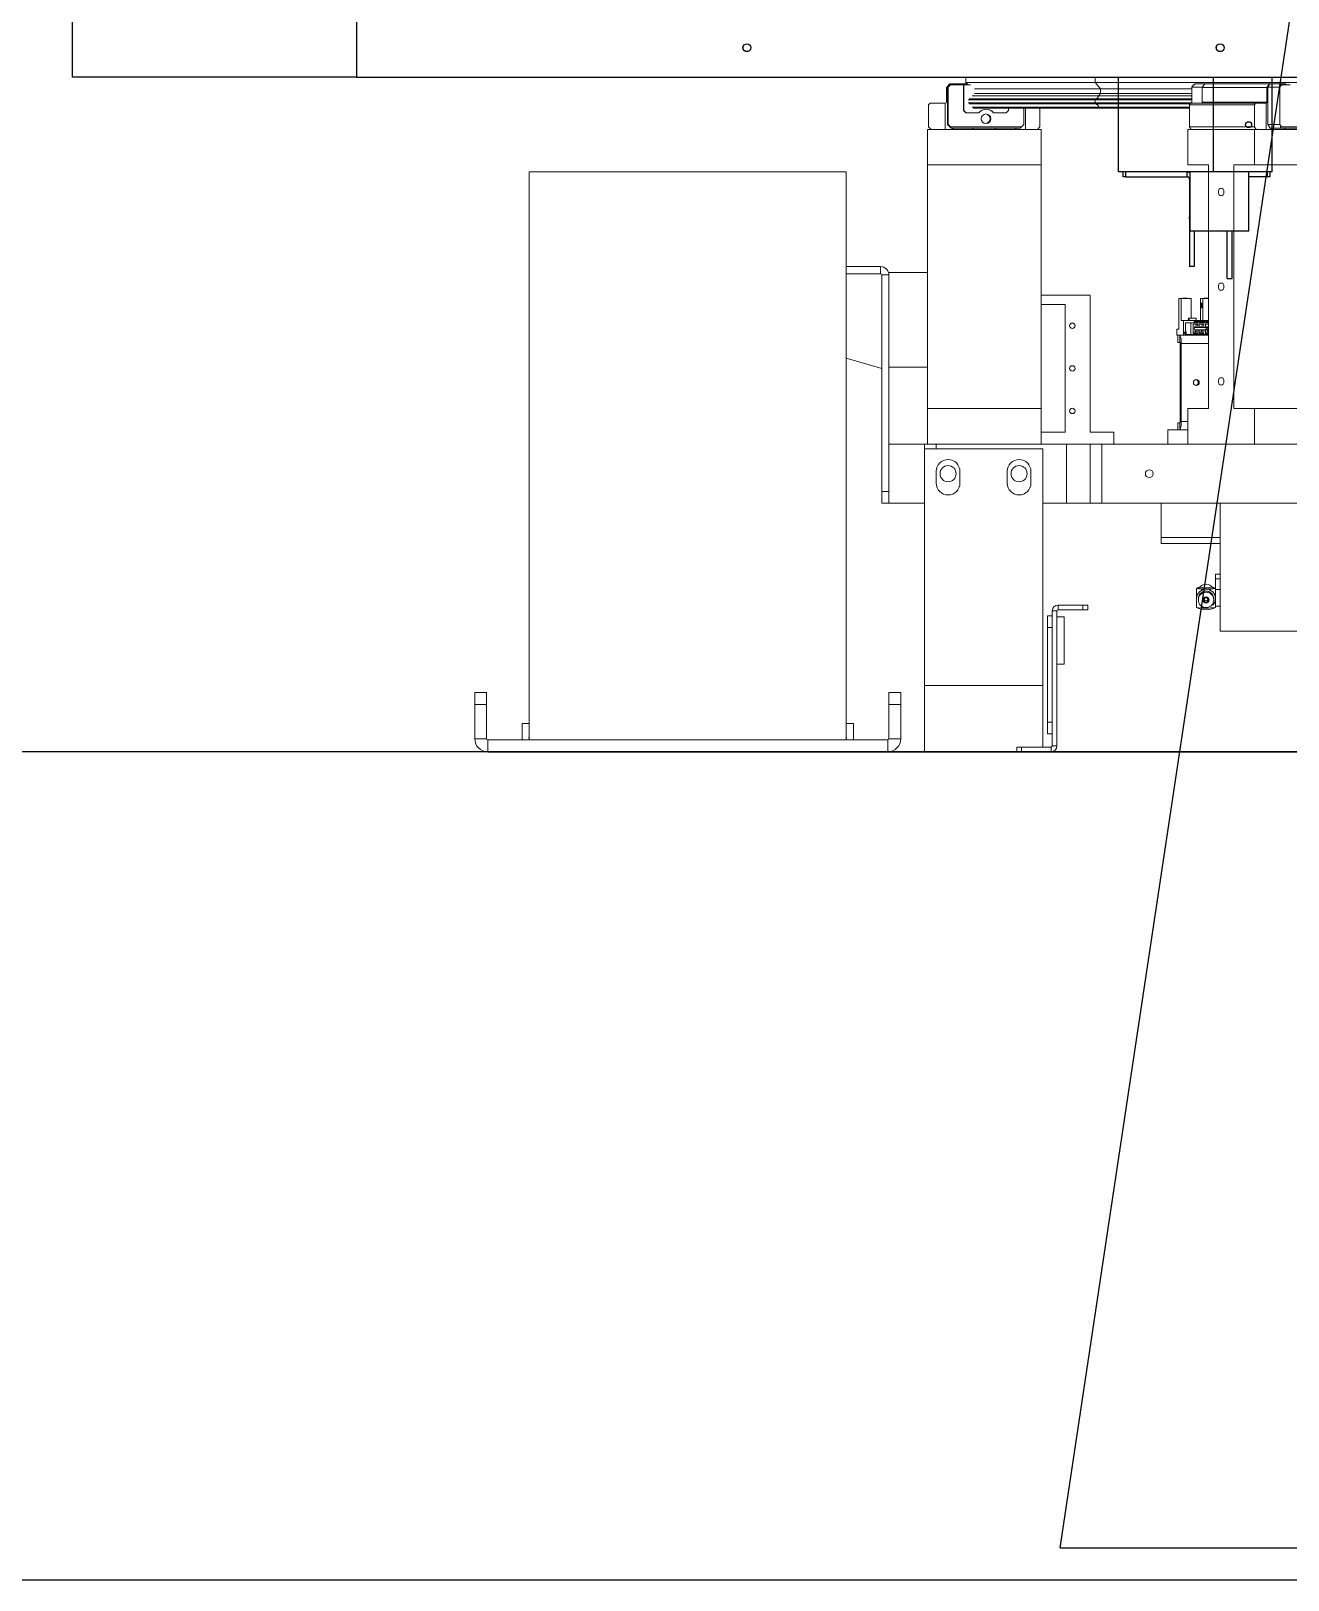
# Model space of a CAD drawing. Extents: x 500 to 100500, y -14500 to 21140.
# Drawn here: x 6784 to 7315, y -3964 to -3309 of the extents above; entities that cross this region are included whole.
import ezdxf

# ---------------------------------------------------------------- set-up
doc = ezdxf.new("R2010")
doc.units = 0
doc.linetypes.add('SLD-Solid', pattern=[0])
doc.layers.get('0').update_dxf_attribs({"linetype": 'CONTINUOUS'})
doc.layers.add('M06SMMF-001B', color=7, linetype='CONTINUOUS')
doc.layers.add('MODEL', color=7, linetype='SLD-Solid', lineweight=15)

# ---------------------------------------------------------------- blocks, each defined once
blk = doc.blocks.new('KFASDF')
for p, q in [((83405.77, -110483.79), (79585.77, -110483.79)), ((83405.77, -110833.79), (79585.77, -110833.79))]:
    blk.add_line(p, q)
blk = doc.blocks.new('KCA$Cef715743')
at = {"layer": 'M06SMMF-001B', "color": 1}
blk.add_line((175.5, 3), (1394.5, 3), dxfattribs=at)
at = {"layer": 'MODEL', "color": 1}
for p, q in [((0, 288), (0, 313)), ((120, 288), (120, 313)), ((120, 288), (0, 288)), ((1450, 288), (120, 288)), ((370.79, 285.2), (369.29, 283.7)), ((369.29, 283.7), (369.29, 277.5)), ((369.74, 283.8), (371.14, 285.2)), ((369.74, 268), (369.74, 283.8)), ((370.04, 283.8), (369.74, 283.8)), ((371.04, 284.8), (370.04, 283.8)), ((370.04, 268), (370.04, 283.8)), ((371.14, 285.2), (370.79, 285.2)), ((371.52, 285.3), (371.02, 284.8)), ((371.04, 284.8), (371.02, 284.8)), ((376.53, 284.8), (371.04, 284.8)), ((371.24, 285.3), (371.14, 285.2)), ((371.52, 285.3), (371.24, 285.3)), ((371.52, 285.3), (374.42, 285.3)), ((374.42, 284.8), (374.42, 285.3)), ((377.74, 285.2), (374.42, 285.2)), ((376.53, 274), (376.53, 284.8)), ((376.62, 284.8), (376.53, 284.8)), ((376.62, 284.8), (376.62, 274)), ((379.45, 284.8), (376.62, 284.8)), ((377.5, 288), (377.5, 285.8)), ((377.5, 285.8), (378.5, 284.8)), ((432.09, 285.8), (377.5, 285.8)), ((377.94, 285), (377.74, 285.2)), ((377.94, 284.8), (377.94, 285)), ((434.43, 283.1), (381.15, 283.1)), ((432.09, 288), (432.09, 285.8)), ((432.09, 285.8), (434.43, 283.1)), ((785, 285.8), (432.09, 285.8)), ((434.43, 283.1), (434.43, 281.16)), ((473.02, 283.1), (434.43, 283.1)), ((473.76, 284.8), (473.02, 283.8)), ((473.02, 283.8), (477.42, 283.8)), ((473.02, 277), (473.02, 283.8)), ((473.76, 284.8), (474.09, 284.8)), ((474.46, 285.3), (474.09, 284.8)), ((474.46, 285.3), (478.79, 285.3)), ((477.35, 283.7), (478.45, 285.2)), ((477.35, 283.7), (504.75, 283.7)), ((477.35, 277.5), (477.35, 283.7)), ((478.45, 285.2), (505.76, 285.2)), ((478.79, 285.3), (478.71, 285.2)), ((480.92, 285.3), (478.79, 285.3)), ((480.92, 285.2), (480.92, 285.3)), ((505.76, 285.2), (504.75, 283.7)), ((504.75, 283.7), (504.75, 277.5)), ((505.05, 283.8), (506, 285.2)), ((510.14, 283.8), (505.05, 283.8)), ((505.05, 268), (505.05, 283.8)), ((506, 285.2), (505.76, 285.2)), ((506.07, 285.3), (506, 285.2)), ((510.79, 285.3), (506.07, 285.3)), ((510.82, 284.8), (510.14, 283.8)), ((510.14, 268), (510.14, 283.8)), ((510.79, 285.3), (510.45, 284.8)), ((510.82, 284.8), (510.45, 284.8)), ((510.79, 285.3), (512.75, 285.3)), ((514.53, 284.8), (510.82, 284.8)), ((512.75, 284.8), (512.75, 285.3)), ((362.49, 277), (361.79, 276.3)), ((361.79, 276.3), (361.79, 267)), ((368.75, 277), (362.49, 277)), ((368.75, 277), (368.75, 266)), ((368.79, 277), (368.75, 277)), ((378.46, 278.46), (432.09, 278.46)), ((432.09, 277.15), (378.46, 277.15)), ((432.44, 278.87), (378.86, 278.87)), ((378.87, 276.73), (432.46, 276.73)), ((380.2, 280.21), (433.61, 280.21)), ((433.61, 275.41), (380.2, 275.41)), ((433.96, 275), (380.6, 275)), ((381.15, 281.16), (434.43, 281.16)), ((395.6, 274), (395.6, 275)), ((402.01, 275), (402.01, 268)), ((402.71, 266), (402.71, 275)), ((402.77, 266), (402.77, 275)), ((408.79, 267), (408.79, 275)), ((432.09, 278.46), (432.44, 278.87)), ((432.09, 277.15), (432.09, 278.46)), ((432.09, 278.46), (473.02, 278.46)), ((432.46, 276.73), (432.09, 277.15)), ((473.02, 277.15), (432.09, 277.15)), ((473.02, 278.87), (432.44, 278.87)), ((432.46, 276.73), (472.33, 276.73)), ((433.61, 280.21), (434.43, 281.16)), ((433.61, 280.21), (473.02, 280.21)), ((433.96, 275), (433.61, 275.41)), ((472.03, 275.41), (433.61, 275.41)), ((472.03, 275), (433.96, 275)), ((434.43, 281.16), (473.02, 281.16)), ((472.03, 276.3), (472.52, 277)), ((472.03, 276.3), (472.03, 267)), ((472.03, 276.3), (499.46, 276.3)), ((499.96, 277), (472.52, 277)), ((481.15, 277.5), (477.35, 277.5)), ((500.95, 277.5), (481.15, 277.5)), ((499.96, 277), (499.46, 276.3)), ((499.46, 276.3), (499.46, 267)), ((504.38, 277), (499.96, 277)), ((504.75, 277.5), (500.95, 277.5)), ((504.38, 277), (504.38, 266)), ((504.41, 277), (504.38, 277)), ((376.62, 274), (376.53, 274)), ((377.53, 273), (376.53, 274)), ((377.62, 273), (376.62, 274)), ((377.53, 273), (377.62, 273)), ((377.62, 273), (382.99, 273)), ((389.15, 273), (389.23, 273)), ((389.23, 273), (394.61, 273)), ((394.61, 273), (395.6, 274)), ((409.29, 266), (361.29, 266)), ((361.29, 266), (361.29, 251)), ((361.79, 267), (362.79, 266)), ((369.74, 268), (371.24, 266.5)), ((370.04, 268), (369.74, 268)), ((370.04, 268), (371.04, 267)), ((371.02, 267), (371.04, 267)), ((371.02, 267), (371.5, 266.5)), ((371.04, 267), (401.01, 267)), ((371.24, 266.5), (371.5, 266.5)), ((371.5, 266.5), (400.47, 266.5)), ((371.79, 266), (372.29, 266.5)), ((380.29, 266.5), (380.79, 266)), ((389.79, 266), (390.29, 266.5)), ((398.29, 266.5), (398.79, 266)), ((400.99, 267), (400.47, 266.5)), ((401.01, 267), (402.01, 268)), ((407.79, 266), (408.79, 267)), ((409.29, 266), (409.29, 251)), ((471.25, 251), (471.25, 266)), ((471.25, 266), (499.53, 266)), ((472.73, 266), (472.03, 267)), ((472.03, 267), (499.46, 267)), ((499.46, 267), (500.17, 266)), ((499.53, 266), (499.53, 251)), ((533.47, 266), (499.53, 266)), ((505.05, 268), (506.07, 266.5)), ((510.14, 268), (505.05, 268)), ((506.07, 266.5), (510.42, 266.5)), ((506.44, 266), (506.78, 266.5)), ((510.14, 268), (510.82, 267)), ((510.45, 267), (510.42, 266.5)), ((510.42, 266.5), (530.01, 266.5)), ((510.45, 267), (510.82, 267)), ((510.82, 267), (531.09, 267)), ((512.19, 266.5), (512.53, 266)), ((361.29, 251), (409.29, 251)), ((361.29, 148), (361.29, 251)), ((409.29, 148), (409.29, 251)), ((471.25, 251), (480.09, 251)), ((480.09, 251), (480.09, 148)), ((490.7, 251), (499.53, 251)), ((490.7, 148), (490.7, 251)), ((499.53, 251), (533.47, 251)), ((327, 248), (193, 248)), ((193, 248), (193, 8)), ((327, 248), (327, 8)), ((341.5, 208), (327, 208)), ((341.5, 205), (327, 205)), ((341.5, 205), (341.5, 208)), ((345, 204.5), (342, 204.5)), ((342, 113), (342, 204.5)), ((345, 205.5), (361.29, 205.5)), ((345, 204.5), (345, 205.5)), ((345, 113), (345, 204.5)), ((430, 196), (409.29, 196)), ((419.5, 192), (409.29, 192)), ((419.5, 138), (419.5, 192)), ((430, 196), (430, 138)), ((467.47, 181.6), (467.47, 194.5)), ((467.47, 194.5), (468.42, 194.5)), ((468.42, 194.5), (468.42, 185.2)), ((472.68, 194.5), (468.42, 194.5)), ((469.01, 194.7), (469.15, 194.7)), ((469.01, 194.7), (469.01, 194.5)), ((470.04, 194.7), (469.15, 194.7)), ((469.15, 194.7), (469.15, 194.5)), ((470.08, 194.7), (470.04, 194.7)), ((470.04, 194.7), (470.04, 194.5)), ((470.08, 194.7), (471.06, 194.7)), ((470.08, 194.7), (470.08, 194.5)), ((471.06, 194.7), (471.06, 194.5)), ((472.68, 186.2), (472.68, 194.5)), ((476.68, 194.5), (476.68, 185.2)), ((477.63, 194.5), (476.68, 194.5)), ((477.11, 192.6), (477, 192.6)), ((477, 190.6), (477, 192.6)), ((477, 190.6), (477.11, 190.6)), ((477.11, 192.6), (477.21, 192.6)), ((477.11, 192.6), (477.11, 190.6)), ((477.11, 190.6), (477.21, 190.6)), ((477.21, 192.6), (477.21, 190.6)), ((477.63, 194.5), (477.63, 185.2)), ((480.09, 194.5), (477.63, 194.5)), ((478.23, 194.7), (478.36, 194.7)), ((478.23, 194.7), (478.23, 194.5)), ((479.25, 194.7), (478.36, 194.7)), ((478.36, 194.7), (478.36, 194.5)), ((479.3, 194.7), (479.25, 194.7)), ((479.25, 194.7), (479.25, 194.5)), ((479.3, 194.7), (480.09, 194.7)), ((479.3, 194.7), (479.3, 194.5)), ((468.42, 185.2), (469.46, 185.2)), ((480.09, 185.2), (469.46, 185.2)), ((469.46, 185.2), (469.46, 179)), ((470.35, 184.25), (470.35, 180.3)), ((470.35, 184.25), (472.57, 184.25)), ((471.39, 185.2), (471.53, 186.2)), ((471.53, 186.2), (471.8, 186.2)), ((474.77, 186.2), (471.8, 186.2)), ((471.8, 186.2), (471.8, 185.2)), ((472.57, 184.25), (472.57, 179.25)), ((472.57, 184.25), (480.09, 184.25)), ((475.54, 183.75), (473.56, 183.75)), ((473.56, 183.75), (473.56, 179.75)), ((473.99, 184.75), (473.92, 184.75)), ((473.92, 184.75), (473.92, 184.25)), ((474.28, 184.75), (473.99, 184.75)), ((473.99, 184.75), (473.99, 184.25)), ((474.28, 184.75), (474.41, 184.75)), ((474.28, 184.75), (474.28, 184.25)), ((474.41, 184.75), (475.13, 184.75)), ((474.41, 184.75), (474.41, 184.25)), ((474.77, 186.2), (474.77, 185.2)), ((474.86, 182.25), (474.86, 183.75)), ((475.13, 184.75), (475.13, 184.25)), ((475.16, 184.75), (475.29, 184.75)), ((475.16, 184.75), (475.16, 184.25)), ((475.29, 184.75), (476.01, 184.75)), ((475.29, 184.75), (475.29, 184.25)), ((475.54, 182.25), (475.54, 183.75)), ((476.01, 184.75), (476.01, 184.25)), ((476.01, 184.75), (476.05, 184.75)), ((476.05, 184.75), (476.07, 184.75)), ((476.05, 184.75), (476.05, 184.25)), ((476.07, 184.75), (476.65, 184.75)), ((476.07, 184.75), (476.07, 184.25)), ((478.12, 183.75), (476.14, 183.75)), ((476.14, 183.75), (476.14, 182.25)), ((476.65, 184.75), (476.65, 184.25)), ((476.65, 184.75), (476.74, 184.75)), ((476.74, 184.75), (476.75, 184.75)), ((476.74, 184.75), (476.74, 184.25)), ((476.75, 184.75), (476.98, 184.75)), ((476.75, 184.75), (476.75, 184.25)), ((476.98, 184.75), (477.07, 184.75)), ((476.98, 184.75), (476.98, 184.25)), ((477.07, 184.75), (477.25, 184.75)), ((477.07, 184.75), (477.07, 184.25)), ((477.25, 184.75), (477.25, 184.25)), ((477.25, 184.75), (477.38, 184.75)), ((477.38, 184.75), (477.38, 184.25)), ((477.38, 184.75), (477.38, 184.75)), ((477.42, 184.75), (477.42, 184.25)), ((477.43, 182.25), (477.43, 183.75)), ((477.46, 184.75), (477.46, 184.25)), ((477.51, 184.25), (477.51, 184.75)), ((478.09, 184.75), (478.09, 184.25)), ((478.12, 182.25), (478.12, 183.75)), ((478.13, 184.25), (478.13, 184.75)), ((478.2, 184.75), (478.2, 184.25)), ((478.25, 184.25), (478.25, 184.75)), ((480.09, 183.75), (478.71, 183.75)), ((478.71, 183.75), (478.71, 182.25)), ((478.83, 184.75), (478.83, 184.25)), ((478.88, 184.25), (478.88, 184.75)), ((478.91, 184.75), (478.93, 184.75)), ((478.95, 184.75), (478.95, 184.25)), ((478.99, 184.25), (478.99, 184.75)), ((479.02, 184.75), (479.09, 184.75)), ((479.58, 184.75), (479.58, 184.25)), ((479.63, 184.25), (479.63, 184.75)), ((480.01, 182.25), (480.01, 183.75)), ((466.63, 181.6), (466.63, 179)), ((466.63, 181.6), (466.64, 181.6)), ((466.64, 179), (466.63, 179)), ((466.64, 181.6), (466.64, 179)), ((466.64, 181.6), (467.47, 181.6)), ((469.46, 179), (466.64, 179)), ((467.06, 179), (467.06, 176)), ((467.08, 179), (467.08, 176)), ((467.97, 176), (467.97, 179)), ((480.09, 179), (469.46, 179)), ((470.27, 180.3), (469.75, 180.3)), ((469.75, 179.6), (469.75, 180.3)), ((470.27, 179.6), (469.75, 179.6)), ((470.87, 180.3), (470.27, 180.3)), ((470.27, 179.6), (470.27, 180.3)), ((470.27, 179.6), (470.87, 179.6)), ((470.35, 179.6), (470.35, 179.25)), ((470.35, 179.25), (472.57, 179.25)), ((472.57, 179.25), (480.09, 179.25)), ((474.86, 180.3), (473.56, 180.3)), ((473.56, 179.75), (475.54, 179.75)), ((474.19, 182.25), (474.19, 182.55)), ((474.86, 182.55), (474.19, 182.55)), ((474.19, 182.25), (474.51, 182.25)), ((474.41, 181.25), (474.41, 180.3)), ((474.51, 181.25), (474.41, 181.25)), ((479.47, 182.25), (474.51, 182.25)), ((474.51, 181.25), (479.47, 181.25)), ((474.86, 179.75), (474.86, 181.25)), ((475.54, 179.75), (475.54, 181.25)), ((476.14, 181.25), (476.14, 179.75)), ((477.43, 180.3), (476.14, 180.3)), ((476.14, 179.75), (478.12, 179.75)), ((476.71, 182.25), (476.71, 182.55)), ((477.43, 182.55), (476.71, 182.55)), ((476.98, 181.25), (476.98, 180.3)), ((477.43, 179.75), (477.43, 181.25)), ((478.12, 179.75), (478.12, 181.25)), ((478.71, 181.25), (478.71, 179.75)), ((480.01, 180.3), (478.71, 180.3)), ((478.71, 179.75), (480.09, 179.75)), ((479.22, 182.25), (479.22, 182.55)), ((480.01, 182.55), (479.22, 182.55)), ((479.89, 182.25), (479.47, 182.25)), ((479.47, 181.25), (479.89, 181.25)), ((479.56, 181.25), (479.56, 180.3)), ((480.09, 182.25), (479.89, 182.25)), ((479.89, 181.25), (480.09, 181.25)), ((480.01, 179.75), (480.01, 181.25)), ((467.08, 176), (467.06, 176)), ((467.97, 176), (467.08, 176)), ((468.45, 175.5), (468.04, 175.5)), ((468.04, 142.5), (468.04, 175.5)), ((468.45, 142.5), (468.45, 175.5)), ((480.09, 175.5), (468.45, 175.5)), ((342, 165), (327, 169.29)), ((361.29, 165.5), (345, 165.5)), ((361.29, 148), (361.29, 133)), ((361.29, 148), (409.29, 148)), ((409.29, 148), (409.29, 133)), ((471.25, 133), (471.25, 148)), ((480.09, 148), (471.25, 148)), ((499.53, 148), (490.7, 148)), ((499.53, 148), (499.53, 133)), ((499.53, 148), (533.47, 148)), ((409.29, 138), (419.5, 138)), ((430, 138), (440, 138)), ((440, 133), (440, 138)), ((471.25, 139), (462.91, 139)), ((462.91, 133), (462.91, 139)), ((467.06, 142), (467.06, 139)), ((467.06, 142), (467.08, 142)), ((467.08, 142), (467.08, 139)), ((467.08, 142), (467.97, 142)), ((467.97, 139), (467.97, 142)), ((468.04, 142.5), (468.45, 142.5)), ((471.25, 142.5), (468.45, 142.5)), ((345, 133), (360, 133)), ((345, 108), (345, 133)), ((360, 131), (360, 133)), ((360, 133), (365, 133)), ((410, 131), (360, 131)), ((360, 31), (360, 131)), ((365, 133), (365, 131)), ((365, 133), (420, 133)), ((410, 31), (410, 131)), ((420, 108), (420, 133)), ((420, 133), (430, 133)), ((430, 108), (430, 133)), ((430, 133), (435, 133)), ((435, 133), (435, 108)), ((435, 133), (1135, 133)), ((365, 121.5), (365, 116.5)), ((375, 116.5), (375, 121.5)), ((395, 121.5), (395, 116.5)), ((405, 116.5), (405, 121.5)), ((342, 113), (345, 113)), ((342, 108), (342, 113)), ((345, 108), (342, 108)), ((345, 108), (360, 108)), ((410, 108), (420, 108)), ((430, 108), (420, 108)), ((435, 108), (430, 108)), ((435, 108), (1135, 108)), ((460, 108), (460, 93.5)), ((485, 54), (485, 108)), ((485, 108), (575, 108)), ((460, 93.5), (460, 91)), ((485, 93.5), (460, 93.5)), ((485, 91), (460, 91)), ((483, 78), (485, 78)), ((483, 76), (483, 78)), ((485, 76), (483, 76)), ((483, 72), (483, 76)), ((475, 72), (475, 71.99)), ((475, 71.99), (475, 67.72)), ((475, 67.72), (475, 64)), ((475.75, 67.65), (475.75, 67.17)), ((477.75, 67.17), (477.75, 67.13)), ((480.25, 67.13), (480.25, 67.17)), ((482.25, 67.17), (482.25, 67.65)), ((483, 71.99), (483, 72)), ((483, 67.72), (483, 71.99)), ((485, 71.5), (483, 71.5)), ((483, 64), (483, 67.72)), ((412, 60.5), (414, 60.5)), ((412, 55.5), (412, 60.5)), ((416, 62.5), (414, 62.5)), ((414, 5.5), (414, 62.5)), ((416, 5.5), (416, 62.5)), ((416, 60), (419, 60)), ((416.5, 65), (416.5, 63)), ((416.5, 65), (427, 65)), ((416.5, 63), (427, 63)), ((419, 40), (419, 60)), ((427, 63), (427, 65)), ((427, 65), (429, 65)), ((429, 63), (427, 63)), ((429, 65), (429, 63)), ((482.99, 63.99), (483, 64)), ((483, 64.5), (485, 64.5)), ((414, 55.5), (412, 55.5)), ((412, 55.5), (412, 15.5)), ((570, 54), (485, 54)), ((416, 40), (419, 40)), ((170, 23), (170, 28)), ((170, 28), (175, 28)), ((175, 28), (175, 23)), ((345, 23), (345, 28)), ((345, 28), (350, 28)), ((350, 28), (350, 23)), ((360, 3), (360, 31)), ((410, 31), (360, 31)), ((410, 5), (410, 31)), ((175, 23), (170, 23)), ((170, 8.5), (170, 23)), ((175, 8.5), (175, 23)), ((350, 23), (345, 23)), ((345, 23), (345, 8.5)), ((350, 23), (350, 8.5)), ((190, 15), (190, 8)), ((193, 15), (190, 15)), ((330, 15), (327, 15)), ((330, 8), (330, 15)), ((412, 15.5), (414, 15.5)), ((412, 10.5), (412, 15.5)), ((170, 8.5), (175, 8.5)), ((175.5, 8), (175.5, 3)), ((344.5, 8), (175.5, 8)), ((344.5, 3), (344.5, 8)), ((345, 8.5), (350, 8.5)), ((414, 10.5), (412, 10.5)), ((399, 3), (399, 5)), ((399, 5), (401, 5)), ((401, 5), (401, 3)), ((401, 5), (413.5, 5)), ((413.5, 3), (413.5, 5)), ((414, 5.5), (416, 5.5))]:
    blk.add_line(p, q, dxfattribs=at)
at = {"layer": 'MODEL', "color": 1, "flags": 128}
for points in [[(486.56, 239.5), (486.47, 240.13), (486.22, 240.67), (485.84, 241.02), (485.39, 241.15), (484.95, 241.02), (484.57, 240.67), (484.31, 240.13), (484.22, 239.5), (484.31, 238.87), (484.57, 238.33), (484.95, 237.98), (485.39, 237.85), (485.84, 237.98), (486.22, 238.33), (486.47, 238.87), (486.56, 239.5)], [(486.56, 199.5), (486.47, 200.13), (486.22, 200.67), (485.84, 201.02), (485.39, 201.15), (484.95, 201.02), (484.57, 200.67), (484.31, 200.13), (484.22, 199.5), (484.31, 198.87), (484.57, 198.33), (484.95, 197.98), (485.39, 197.85), (485.84, 197.98), (486.22, 198.33), (486.47, 198.87), (486.56, 199.5)], [(479.95, 181.75), (479.92, 181.56), (479.81, 181.4), (479.66, 181.29), (479.47, 181.25), (479.28, 181.29), (479.13, 181.4), (479.02, 181.56), (478.98, 181.75), (479.02, 181.94), (479.13, 182.1), (479.28, 182.21), (479.47, 182.25), (479.66, 182.21), (479.81, 182.1), (479.92, 181.94), (479.95, 181.75)], [(486.56, 159.5), (486.47, 160.13), (486.22, 160.67), (485.84, 161.02), (485.39, 161.15), (484.95, 161.02), (484.57, 160.67), (484.31, 160.13), (484.22, 159.5), (484.31, 158.87), (484.57, 158.33), (484.95, 157.98), (485.39, 157.85), (485.84, 157.98), (486.22, 158.33), (486.47, 158.87), (486.56, 159.5)], [(475.01, 72.01), (475.01, 72.01), (475.01, 72.01), (475.01, 72.01), (475, 72), (475, 72), (475, 72), (475, 72), (475, 72)], [(483, 72), (483, 72), (483, 72), (483, 72), (483, 72), (482.99, 72.01), (482.99, 72.01), (482.99, 72.01), (482.99, 72.01)], [(475, 64), (475, 64), (475, 64), (475, 64), (475, 64), (475.01, 63.99), (475.01, 63.99), (475.01, 63.99), (475.01, 63.99)], [(482.9, 63.9), (482.91, 63.92), (482.93, 63.93), (482.94, 63.94), (482.95, 63.95), (482.96, 63.96), (482.98, 63.98), (482.99, 63.99), (483, 64)], [(193, 9.64), (192.9, 9), (193, 8.36)], [(327, 8.36), (327.1, 9), (327, 9.64)]]:
    blk.add_lwpolyline(points, dxfattribs=at)
at = {"layer": 'MODEL', "color": 1}
for centre, radius in [((285, 300.5), 1.65), ((485, 300.5), 1.65), ((386.02, 270.5), 2), ((422.5, 183), 1.13), ((422.5, 165), 1.13), ((474.88, 159), 1.25), ((422.5, 147), 1.13), ((370, 120.5), 3.4), ((400, 120.5), 3.4), ((455, 120.5), 1.65), ((479, 67.16), 3.25), ((479, 67.13), 1.25), ((479, 67.14), 0.899)]:
    blk.add_circle(centre, radius, dxfattribs=at)
for centre, radius, start, end in [((368.79, 277.5), 0.5, 270, 0), ((386.11, 270.5), 3.99, 38.65486, 141.34514), ((385.83, 270.5), 2, 359.97741, 87.14894), ((385.83, 270.5), 2, 272.87211, 0.0152), ((386.03, 270.5), 4, 38.65946, 89.99648), ((341.5, 204.5), 3.5, 0, 90), ((341.5, 204.5), 0.5, 0, 90), ((461.72, 176.36), 6.79, 352.73601, 22.90299), ((474.52, 181.75), 0.5, 91.15719, 268.84281), ((479.89, 181.76), 0.493, 65.84928, 120.11238), ((479.89, 181.74), 0.491, 239.73032, 294.18659), ((467.07, 175.62), 0.971, 352.73953, 22.89316), ((474.47, 159.01), 1.24, 359.71526, 89.71376), ((474.47, 158.99), 1.24, 270.25503, 0.29409), ((461.72, 141.64), 6.79, 337.09701, 7.26399), ((467.08, 142.38), 0.967, 337.05634, 7.29624), ((370, 121.5), 5, 0, 180), ((400, 121.5), 5, 0, 180), ((370, 116.5), 5, 180, 0), ((400, 116.5), 5, 180, 0), ((478, 57.63), 14.67, 86.10696, 101.81764), ((479, 68), 5.66, 133.5944, 135), ((476.8, 69.43), 3.16, 96.11768, 122.49104), ((478.98, 70.52), 3.25, 89.6232, 149.072), ((479.02, 70.51), 3.26, 30.97845, 90.33466), ((480, 57.63), 14.67, 78.18469, 93.89165), ((481.2, 69.43), 3.16, 57.53022, 83.86106), ((479, 68), 5.66, 45, 46.4056), ((478.01, 86.37), 14.69, 258.18656, 273.87525), ((478.99, 67.72), 3.99, 89.92738, 179.93584), ((478.99, 67.65), 3.24, 89.90736, 179.95796), ((479, 67.17), 1.25, 89.93372, 179.95687), ((479, 67.67), 0.9, 197.26822, 270.02597), ((479.99, 86.37), 14.69, 266.12612, 281.81114), ((479, 67.72), 4, 0.07102, 90.07258), ((479, 67.65), 3.25, 0.06281, 90.08027), ((479, 67.17), 1.25, 0.06512, 90.06614), ((479, 67.67), 0.9, 269.94372, 342.73175), ((479.01, 67.72), 3.99, 315.75493, 359.98295), ((416.5, 62.5), 2.5, 90, 180), ((416.5, 62.5), 0.5, 90, 180), ((479, 68), 5.66, 225, 226.4056), ((478.05, 80.02), 16.32, 259.26272, 273.33911), ((478.14, 69.6), 6.43, 241.15157, 277.66581), ((479, 67.73), 4, 246.39349, 270.02503), ((479.95, 80.03), 16.32, 266.66238, 280.73491), ((479.86, 69.6), 6.43, 262.33882, 298.84131), ((175.5, 8.5), 5.5, 180, 270), ((175.5, 8.5), 0.5, 180, 270), ((344.5, 8.5), 5.5, 270, 0), ((344.5, 8.5), 0.5, 270, 0), ((413.5, 5.5), 2.5, 270, 0), ((413.5, 5.5), 0.5, 270, 0)]:
    blk.add_arc(centre, radius, start, end, dxfattribs=at)
for centre, major_axis, ratio, start_param, end_param in [((476.98, 277.5), (0, 0.5), 0.73798, 3.141593, 4.712389), ((504.41, 277.5), (0, 0.5), 0.676234, 3.141593, 4.712389), ((480.54, 181.75), (1.8, 0), 0.27703, 2.09356, 2.518231), ((480.54, 181.75), (1.8, 0), 0.27703, 3.764954, 4.189625), ((479.39, 181.75), (0, 0.5), 0.99599, 3.664356, 5.760422)]:
    blk.add_ellipse(centre, major_axis=major_axis, ratio=ratio, start_param=start_param, end_param=end_param, dxfattribs=at)
for points, knots in [([(433.61, 280.21), (433.57, 280.04), (433.5, 279.69), (433.22, 279.27), (432.85, 278.97), (432.58, 278.9), (432.44, 278.87)], [0, 0, 0, 0, 0.258027, 0.515727, 0.773579, 1, 1, 1, 1]), ([(433.61, 280.21), (433.57, 280.04), (433.5, 279.69), (433.22, 279.27), (432.85, 278.97), (432.58, 278.9), (432.44, 278.87)], [0, 0, 0, 0, 0.258027, 0.515727, 0.773579, 1, 1, 1, 1]), ([(432.46, 276.73), (432.61, 276.69), (432.9, 276.61), (433.27, 276.27), (433.52, 275.86), (433.58, 275.55), (433.61, 275.41)], [0, 0, 0, 0, 0.26142, 0.522914, 0.784326, 1, 1, 1, 1]), ([(432.46, 276.73), (432.61, 276.69), (432.9, 276.61), (433.27, 276.27), (433.52, 275.86), (433.58, 275.55), (433.61, 275.41)], [0, 0, 0, 0, 0.26142, 0.522914, 0.784326, 1, 1, 1, 1]), ([(481.15, 277.5), (481.15, 277.5), (480.92, 277.37), (480.51, 277.16), (479.95, 277.01), (479.69, 277), (479.62, 277)], [0, 0, 0, 0, 0.006171, 0.558275, 0.890397, 1, 1, 1, 1]), ([(481.97, 277), (481.93, 277.01), (481.81, 277.06), (481.51, 277.28), (481.24, 277.44), (481.15, 277.5), (481.15, 277.5)], [0, 0, 0, 0, 0.276002, 0.773877, 0.994002, 1, 1, 1, 1]), ([(500.95, 277.5), (500.95, 277.5), (500.72, 277.37), (500.31, 277.17), (499.75, 277.01), (499.49, 277), (499.42, 277)], [0, 0, 0, 0, 0.005998, 0.558066, 0.890404, 1, 1, 1, 1]), ([(501.77, 277), (501.73, 277.01), (501.61, 277.06), (501.31, 277.28), (501.04, 277.44), (500.95, 277.5), (500.95, 277.5)], [0, 0, 0, 0, 0.276054, 0.773893, 0.994003, 1, 1, 1, 1]), ([(477.51, 184.75), (477.54, 184.75), (477.61, 184.75), (477.76, 184.75), (477.88, 184.75), (477.97, 184.75), (478.05, 184.75), (478.08, 184.75), (478.09, 184.75)], [0, 0, 0, 0, 0.251975, 0.48992, 0.628759, 0.759862, 0.879091, 1, 1, 1, 1]), ([(478.25, 184.75), (478.28, 184.75), (478.36, 184.75), (478.5, 184.75), (478.63, 184.75), (478.72, 184.75), (478.79, 184.75), (478.82, 184.75), (478.83, 184.75)], [0, 0, 0, 0, 0.251975, 0.48992, 0.628759, 0.759862, 0.879091, 1, 1, 1, 1]), ([(478.99, 184.75), (479.03, 184.75), (479.09, 184.75), (479.26, 184.75), (479.41, 184.75), (479.52, 184.75), (479.56, 184.75), (479.58, 184.75)], [0, 0, 0, 0, 0.252928, 0.486804, 0.751702, 0.875012, 1, 1, 1, 1])]:
    blk.add_open_spline(points, degree=3, knots=knots, dxfattribs=at)
blk = doc.blocks.new('LP R')
at = {"color": 2}
for p, q in [((15473.69, -93857.04), (15473.69, -93832.04)), ((15593.69, -93832.04), (15593.69, -93857.04)), ((15593.69, -93857.04), (15473.69, -93857.04)), ((15593.69, -93857.04), (16923.69, -93857.04)), ((15915.69, -93897.04), (15915.69, -93857.04)), ((15955.69, -93857.04), (15955.69, -93897.04)), ((15980.69, -93897.04), (15980.69, -93857.04)), ((15955.69, -93897.04), (15915.69, -93897.04)), ((15917.69, -93899.04), (15917.69, -93897.04)), ((15918.69, -93897.04), (15918.69, -93899.04)), ((15944.69, -93899.04), (15944.69, -93897.04)), ((15945.79, -93897.04), (15945.79, -93922.04)), ((15980.69, -93897.04), (15955.69, -93897.04)), ((15970.79, -93922.04), (15970.79, -93897.04)), ((15978.69, -93899.04), (15978.69, -93897.04)), ((15979.69, -93897.04), (15979.69, -93899.04)), ((15918.69, -93899.04), (15917.69, -93899.04)), ((15918.69, -93899.04), (15944.69, -93899.04)), ((15945.69, -93900.04), (15945.69, -93916.04)), ((15945.79, -93900.04), (15945.69, -93900.04)), ((15978.69, -93899.04), (15970.79, -93899.04)), ((15979.69, -93899.04), (15978.69, -93899.04)), ((15945.69, -93917.04), (15945.69, -93916.04)), ((15945.69, -93916.04), (15945.79, -93916.04)), ((15945.79, -93917.04), (15945.69, -93917.04)), ((15945.69, -93917.04), (15945.69, -93937.04)), ((15970.79, -93922.04), (15945.79, -93922.04)), ((15947.69, -93922.04), (15947.69, -93937.04)), ((15961.69, -93942.04), (15961.69, -93922.04)), ((15963.69, -93942.04), (15963.69, -93922.04)), ((15947.69, -93937.04), (15945.69, -93937.04)), ((15961.69, -93942.04), (15963.69, -93942.04))]:
    blk.add_line(p, q, dxfattribs=at)
at = {"color": 2, "flags": 128}
blk.add_lwpolyline([(15944.69, -93897.04), (15945.28, -93897.09), (15945.79, -93897.24)], dxfattribs=at)
at = {"color": 2}
for centre, radius in [((15758.69, -93844.54), 1.65), ((15958.69, -93844.54), 1.65), ((15970.69, -93877.04), 1.25)]:
    blk.add_circle(centre, radius, dxfattribs=at)
blk.add_arc((15944.69, -93900.04), 1, 0, 90, dxfattribs=at)
blk = doc.blocks.new('KJVision F')
at = {"color": 2}
for q in [(8170.62, -71007.14, -10.47), (8464.62, -72337.14, -10.47)]:
    blk.add_line((7970.62, -72337.14, -10.47), q, dxfattribs=at)

msp = doc.modelspace()

# ---------------------------------------------------------------- block references
for name, p in [('KJVision F', (-751.77, 68387.03, -65.34)), ('KFASDF', (-73909.27, 106870.08, -75.82))]:
    msp.add_blockref(name, p)
at = {"color": 0}
msp.add_blockref('LP R', (-8672.2, 90528.33, -75.82), dxfattribs=at)
at = {"layer": 'M06SMMF-001B'}
msp.add_blockref('KCA$Cef715743', (6801.5, -3616.7, -75.82), dxfattribs=at)

doc.saveas('drawing.dxf')
